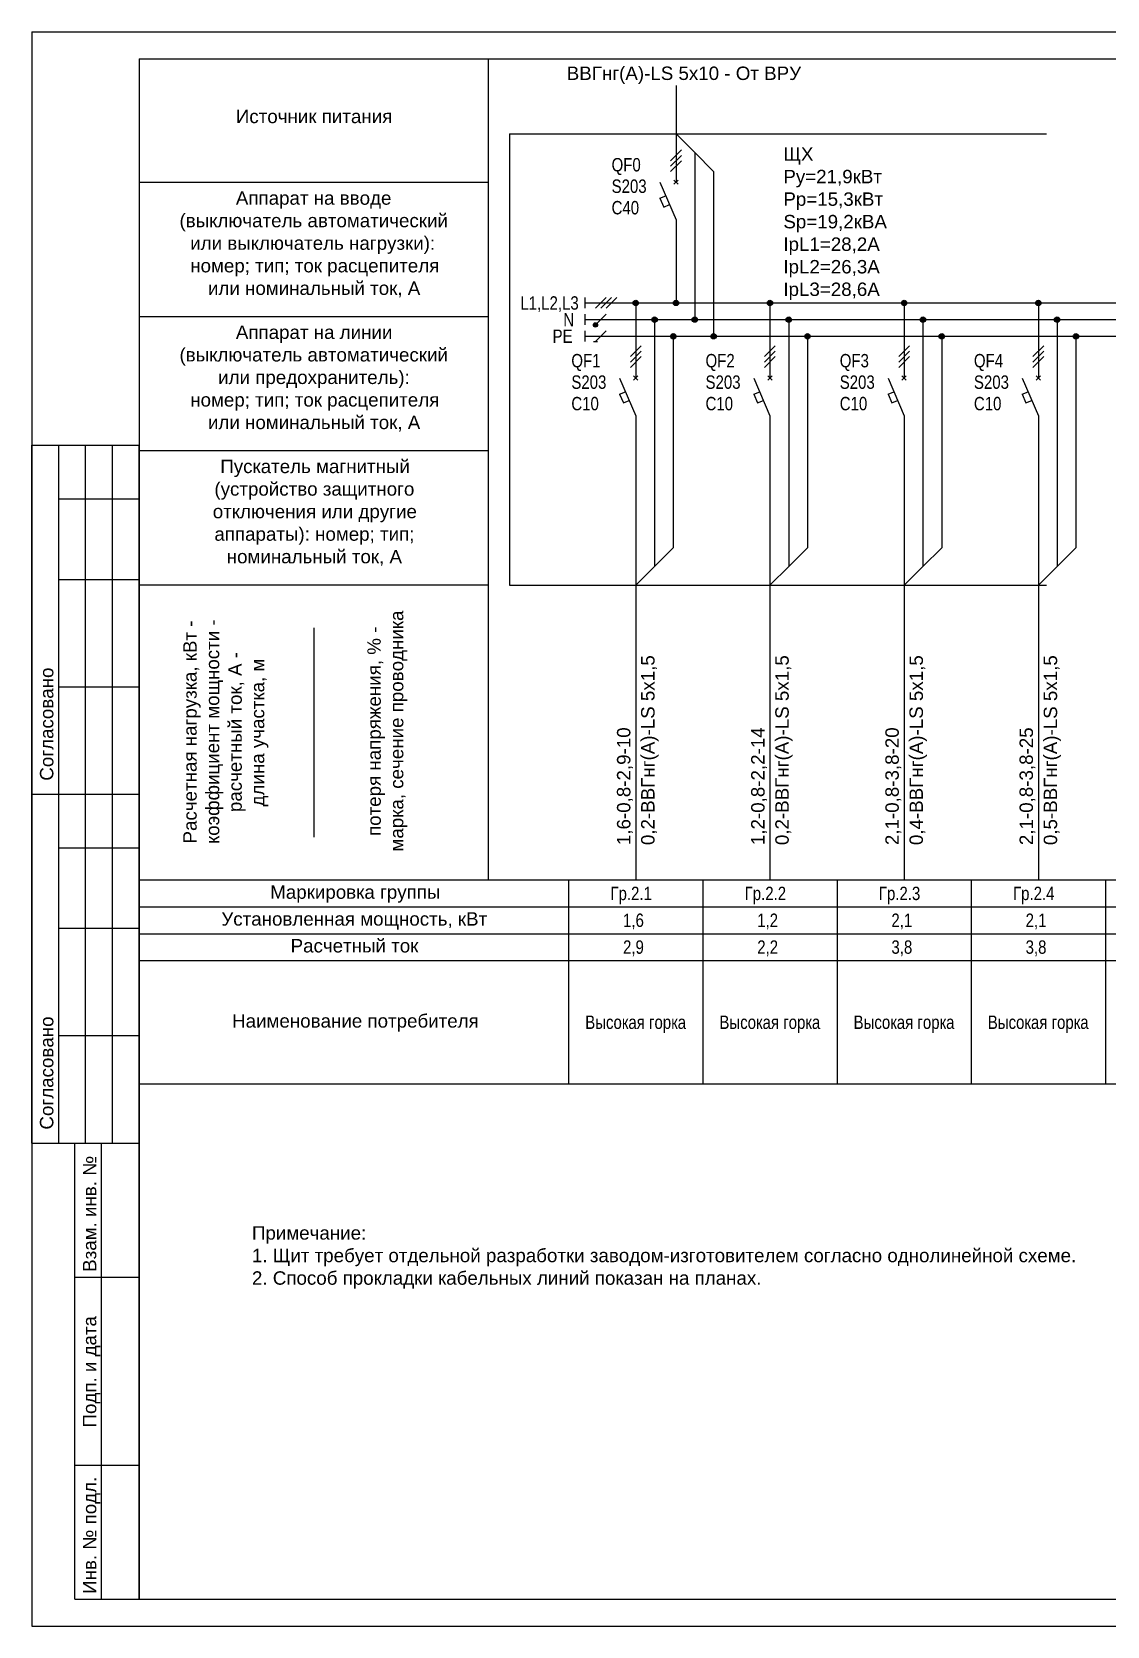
# Model space of a CAD drawing. Header units: metres. Extents: x -1525 to -1043, y -1331 to -1144.
# Drawn here: x -1372.35 to -1352.32, y -1264.79 to -1235.09 of the extents above; entities that cross this region are included whole.
import ezdxf

# ---------------------------------------------------------------- set-up
doc = ezdxf.new("R2010")
doc.units = ezdxf.units.M
doc.header["$MEASUREMENT"] = 0
doc.linetypes.add('ELPROJECT1', pattern=[15, 10, -5])
doc.layers.add('ELPROJECT', color=7, linetype='Continuous')
doc.styles.add('ELPROJECT', font='Arial')

# ---------------------------------------------------------------- blocks, each defined once
blk = doc.blocks.new('BLOCK_SWITCH_LINE')
for p, q in [((0, 0), (0, -4)), ((-3, -4), (0, -11)), ((0, -11), (0, -14.5))]:
    blk.add_line(p, q)
blk = doc.blocks.new('BLOCK_SWITCH')
for p, q in [((-0.4, -4.4), (0.4, -3.6)), ((-0.4, -3.6), (0.4, -4.4))]:
    blk.add_line(p, q)
blk.add_blockref('BLOCK_SWITCH_LINE', (0, 0))
blk = doc.blocks.new('BLOCK_AUTOMATIC')
for p, q in [((-3, -7), (-1.9138, -6.5345)), ((-3, -7), (-2.3, -8.6333)), ((-2.3, -8.6333), (-1.2138, -8.1678))]:
    blk.add_line(p, q)
blk.add_blockref('BLOCK_SWITCH', (0, 0))
blk = doc.blocks.new('BLOCK_DOT')
for radius in [0.5, 0.4, 0.3, 0.2, 0.1, 0]:
    blk.add_circle((0, 0), radius)

msp = doc.modelspace()

# ---------------------------------------------------------------- linework, layer by layer
at = {"layer": 'ELPROJECT'}
for p, q in [((-1372.34867536, -1235.0920452), (-1330.34867536, -1235.0920452)), ((-1372.34867536, -1235.0920452), (-1372.34867536, -1264.7920452)), ((-1370.34867536, -1235.5920452), (-1363.84867536, -1235.5920452)), ((-1370.34867536, -1235.5920452), (-1370.34867536, -1237.8920452)), ((-1370.34867536, -1235.5920452), (-1330.84867536, -1235.5920452)), ((-1370.34867536, -1235.5920452), (-1370.34867536, -1264.2920452)), ((-1363.84867536, -1235.5920452), (-1363.84867536, -1237.8920452)), ((-1360.34867536, -1236.0920452), (-1360.34867536, -1237.4920452)), ((-1360.34867536, -1236.9920452), (-1359.99867536, -1237.3420452)), ((-1360.44867536, -1237.4920452), (-1360.24867536, -1237.2920452)), ((-1360.44867536, -1237.5920452), (-1360.24867536, -1237.3920452)), ((-1360.44867536, -1237.6920452), (-1360.24867536, -1237.4920452)), ((-1359.99867536, -1237.3420452), (-1359.99867536, -1240.4520452)), ((-1359.99867536, -1237.3420452), (-1359.64867536, -1237.6920452)), ((-1370.34867536, -1237.8920452), (-1363.84867536, -1237.8920452)), ((-1370.34867536, -1237.8920452), (-1370.34867536, -1240.3920452)), ((-1363.84867536, -1237.8920452), (-1363.84867536, -1240.3920452)), ((-1359.64867536, -1237.6920452), (-1359.64867536, -1240.7620452)), ((-1360.34867536, -1238.9420452), (-1360.34867536, -1240.1420452)), ((-1362.04867536, -1240.0420452), (-1362.04867536, -1240.2420452)), ((-1362.04867536, -1240.1420452), (-1332.04867536, -1240.1420452)), ((-1361.84867536, -1240.2420452), (-1361.64867536, -1240.0420452)), ((-1361.74867536, -1240.2420452), (-1361.54867536, -1240.0420452)), ((-1361.64867536, -1240.2420452), (-1361.44867536, -1240.0420452)), ((-1361.09867536, -1240.1420452), (-1361.09867536, -1241.1420452)), ((-1358.59867536, -1240.1420452), (-1358.59867536, -1241.1420452)), ((-1356.09867536, -1240.1420452), (-1356.09867536, -1241.1420452)), ((-1353.59867536, -1240.1420452), (-1353.59867536, -1241.1420452)), ((-1370.34867536, -1240.3920452), (-1363.84867536, -1240.3920452)), ((-1370.34867536, -1240.3920452), (-1370.34867536, -1242.8920452)), ((-1363.84867536, -1240.3920452), (-1363.84867536, -1242.8920452)), ((-1362.04867536, -1240.3520452), (-1362.04867536, -1240.5520452)), ((-1361.84867536, -1240.5520452), (-1361.64867536, -1240.3520452)), ((-1360.74867536, -1240.4520452), (-1360.74867536, -1245.0520452)), ((-1358.24867536, -1240.4520452), (-1358.24867536, -1245.0520452)), ((-1355.74867536, -1240.4520452), (-1355.74867536, -1245.0520452)), ((-1353.24867536, -1240.4520452), (-1353.24867536, -1245.0520452)), ((-1362.04867536, -1240.6620452), (-1362.04867536, -1240.8620452)), ((-1361.88867536, -1240.8620452), (-1361.80867536, -1240.8620452)), ((-1361.84867536, -1240.8620452), (-1361.64867536, -1240.6620452)), ((-1360.39867536, -1240.7620452), (-1360.39867536, -1244.7020452)), ((-1357.89867536, -1240.7620452), (-1357.89867536, -1244.7020452)), ((-1355.39867536, -1240.7620452), (-1355.39867536, -1244.7020452)), ((-1352.89867536, -1240.7620452), (-1352.89867536, -1244.7020452)), ((-1361.19867536, -1241.1420452), (-1360.99867536, -1240.9420452)), ((-1361.19867536, -1241.2420452), (-1360.99867536, -1241.0420452)), ((-1361.19867536, -1241.3420452), (-1360.99867536, -1241.1420452)), ((-1358.69867536, -1241.1420452), (-1358.49867536, -1240.9420452)), ((-1358.69867536, -1241.2420452), (-1358.49867536, -1241.0420452)), ((-1358.69867536, -1241.3420452), (-1358.49867536, -1241.1420452)), ((-1356.19867536, -1241.1420452), (-1355.99867536, -1240.9420452)), ((-1356.19867536, -1241.2420452), (-1355.99867536, -1241.0420452)), ((-1356.19867536, -1241.3420452), (-1355.99867536, -1241.1420452)), ((-1353.69867536, -1241.1420452), (-1353.49867536, -1240.9420452)), ((-1353.69867536, -1241.2420452), (-1353.49867536, -1241.0420452)), ((-1353.69867536, -1241.3420452), (-1353.49867536, -1241.1420452)), ((-1361.09867536, -1242.5920452), (-1361.09867536, -1250.8920452)), ((-1358.59867536, -1242.5920452), (-1358.59867536, -1250.8920452)), ((-1356.09867536, -1242.5920452), (-1356.09867536, -1250.8920452)), ((-1353.59867536, -1242.5920452), (-1353.59867536, -1250.8920452)), ((-1372.34867536, -1242.7920452), (-1370.34867536, -1242.7920452)), ((-1372.34867536, -1249.2920452), (-1372.34867536, -1242.7920452)), ((-1371.84867536, -1249.2920452), (-1371.84867536, -1242.7920452)), ((-1371.34867536, -1249.2920452), (-1371.34867536, -1242.7920452)), ((-1370.84867536, -1249.2920452), (-1370.84867536, -1242.7920452)), ((-1370.34867536, -1249.2920452), (-1370.34867536, -1242.7920452)), ((-1370.34867536, -1242.8920452), (-1363.84867536, -1242.8920452)), ((-1370.34867536, -1242.8920452), (-1370.34867536, -1245.3920452)), ((-1363.84867536, -1242.8920452), (-1363.84867536, -1245.3920452)), ((-1371.84867536, -1243.7920452), (-1370.34867536, -1243.7920452)), ((-1360.74867536, -1245.0520452), (-1360.39867536, -1244.7020452)), ((-1358.24867536, -1245.0520452), (-1357.89867536, -1244.7020452)), ((-1355.74867536, -1245.0520452), (-1355.39867536, -1244.7020452)), ((-1353.24867536, -1245.0520452), (-1352.89867536, -1244.7020452)), ((-1371.84867536, -1245.2920452), (-1370.34867536, -1245.2920452)), ((-1361.09867536, -1245.4020452), (-1360.74867536, -1245.0520452)), ((-1358.59867536, -1245.4020452), (-1358.24867536, -1245.0520452)), ((-1356.09867536, -1245.4020452), (-1355.74867536, -1245.0520452)), ((-1353.59867536, -1245.4020452), (-1353.24867536, -1245.0520452)), ((-1370.34867536, -1245.3920452), (-1363.84867536, -1245.3920452)), ((-1370.34867536, -1245.3920452), (-1370.34867536, -1250.8920452)), ((-1363.84867536, -1245.3920452), (-1363.84867536, -1250.8920452)), ((-1367.09867536, -1246.1920452), (-1367.09867536, -1250.0920452)), ((-1371.84867536, -1247.2920452), (-1370.34867536, -1247.2920452)), ((-1372.34867536, -1249.2920452), (-1370.34867536, -1249.2920452)), ((-1372.34867536, -1255.7920452), (-1372.34867536, -1249.2920452)), ((-1372.34867536, -1249.2920452), (-1370.34867536, -1249.2920452)), ((-1371.84867536, -1255.7920452), (-1371.84867536, -1249.2920452)), ((-1371.34867536, -1255.7920452), (-1371.34867536, -1249.2920452)), ((-1370.84867536, -1255.7920452), (-1370.84867536, -1249.2920452)), ((-1370.34867536, -1255.7920452), (-1370.34867536, -1249.2920452)), ((-1371.84867536, -1250.2920452), (-1370.34867536, -1250.2920452)), ((-1370.34867536, -1250.8920452), (-1363.84867536, -1250.8920452)), ((-1370.34867536, -1250.8920452), (-1370.34867536, -1256.9920452)), ((-1363.84867536, -1250.8920452), (-1362.34867536, -1250.8920452)), ((-1362.34867536, -1250.8920452), (-1362.34867536, -1254.6920452)), ((-1362.34867536, -1250.8920452), (-1359.84867536, -1250.8920452)), ((-1359.84867536, -1250.8920452), (-1359.84867536, -1254.6920452)), ((-1359.84867536, -1250.8920452), (-1357.34867536, -1250.8920452)), ((-1357.34867536, -1250.8920452), (-1357.34867536, -1254.6920452)), ((-1357.34867536, -1250.8920452), (-1354.84867536, -1250.8920452)), ((-1354.84867536, -1250.8920452), (-1354.84867536, -1254.6920452)), ((-1354.84867536, -1250.8920452), (-1352.34867536, -1250.8920452)), ((-1352.34867536, -1250.8920452), (-1352.34867536, -1254.6920452)), ((-1352.34867536, -1250.8920452), (-1349.84867536, -1250.8920452)), ((-1370.34867536, -1251.3920452), (-1362.34867536, -1251.3920452)), ((-1362.34867536, -1251.3920452), (-1359.84867536, -1251.3920452)), ((-1359.84867536, -1251.3920452), (-1357.34867536, -1251.3920452)), ((-1357.34867536, -1251.3920452), (-1354.84867536, -1251.3920452)), ((-1354.84867536, -1251.3920452), (-1352.34867536, -1251.3920452)), ((-1352.34867536, -1251.3920452), (-1349.84867536, -1251.3920452)), ((-1371.84867536, -1251.7920452), (-1370.34867536, -1251.7920452)), ((-1370.34867536, -1251.8920452), (-1362.34867536, -1251.8920452)), ((-1362.34867536, -1251.8920452), (-1359.84867536, -1251.8920452)), ((-1359.84867536, -1251.8920452), (-1357.34867536, -1251.8920452)), ((-1357.34867536, -1251.8920452), (-1354.84867536, -1251.8920452)), ((-1354.84867536, -1251.8920452), (-1352.34867536, -1251.8920452)), ((-1352.34867536, -1251.8920452), (-1349.84867536, -1251.8920452)), ((-1370.34867536, -1252.3920452), (-1362.34867536, -1252.3920452)), ((-1362.34867536, -1252.3920452), (-1359.84867536, -1252.3920452)), ((-1359.84867536, -1252.3920452), (-1357.34867536, -1252.3920452)), ((-1357.34867536, -1252.3920452), (-1354.84867536, -1252.3920452)), ((-1354.84867536, -1252.3920452), (-1352.34867536, -1252.3920452)), ((-1352.34867536, -1252.3920452), (-1349.84867536, -1252.3920452)), ((-1371.84867536, -1253.7920452), (-1370.34867536, -1253.7920452)), ((-1370.34867536, -1254.6920452), (-1362.34867536, -1254.6920452)), ((-1362.34867536, -1254.6920452), (-1359.84867536, -1254.6920452)), ((-1359.84867536, -1254.6920452), (-1357.34867536, -1254.6920452)), ((-1357.34867536, -1254.6920452), (-1354.84867536, -1254.6920452)), ((-1354.84867536, -1254.6920452), (-1352.34867536, -1254.6920452)), ((-1352.34867536, -1254.6920452), (-1349.84867536, -1254.6920452)), ((-1372.34867536, -1255.7920452), (-1370.34867536, -1255.7920452)), ((-1371.54867536, -1255.7920452), (-1370.34867536, -1255.7920452)), ((-1371.54867536, -1264.2920452), (-1371.54867536, -1255.7920452)), ((-1371.04867536, -1264.2920452), (-1371.04867536, -1255.7920452)), ((-1370.34867536, -1264.2920452), (-1370.34867536, -1255.7920452)), ((-1371.54867536, -1258.2920452), (-1370.34867536, -1258.2920452)), ((-1371.54867536, -1261.7920452), (-1370.34867536, -1261.7920452)), ((-1371.54867536, -1264.2920452), (-1370.34867536, -1264.2920452)), ((-1370.34867536, -1264.2920452), (-1330.84867536, -1264.2920452)), ((-1372.34867536, -1264.7920452), (-1330.34867536, -1264.7920452))]:
    msp.add_line(p, q, dxfattribs=at)
at = {"layer": 'ELPROJECT', "color": 7, "linetype": 'ELPROJECT1'}
for p, q in [((-1363.44867536, -1236.9920452), (-1331.44867536, -1236.9920452)), ((-1363.44867536, -1236.9920452), (-1363.44867536, -1245.4020452)), ((-1362.04867536, -1240.4520452), (-1332.04867536, -1240.4520452)), ((-1362.04867536, -1240.7620452), (-1332.04867536, -1240.7620452)), ((-1363.44867536, -1245.4020452), (-1331.44867536, -1245.4020452))]:
    msp.add_line(p, q, dxfattribs=at)
at = {"layer": 'ELPROJECT'}
for radius in [0.04, 0.03, 0.02, 0.01, 0]:
    msp.add_circle((-1361.84867536, -1240.5520452), radius, dxfattribs=at)

# ---------------------------------------------------------------- block references
at = {"layer": 'ELPROJECT', "xscale": 0.1, "yscale": 0.1, "zscale": 0.1}
for name, p in [('BLOCK_AUTOMATIC', (-1360.34867536, -1237.4920452)), ('BLOCK_DOT', (-1361.09867536, -1240.1420452)), ('BLOCK_DOT', (-1360.34867536, -1240.1420452)), ('BLOCK_DOT', (-1358.59867536, -1240.1420452)), ('BLOCK_DOT', (-1356.09867536, -1240.1420452)), ('BLOCK_DOT', (-1353.59867536, -1240.1420452)), ('BLOCK_DOT', (-1360.74867536, -1240.4520452)), ('BLOCK_DOT', (-1359.99867536, -1240.4520452)), ('BLOCK_DOT', (-1358.24867536, -1240.4520452)), ('BLOCK_DOT', (-1355.74867536, -1240.4520452)), ('BLOCK_DOT', (-1353.24867536, -1240.4520452)), ('BLOCK_DOT', (-1360.39867536, -1240.7620452)), ('BLOCK_DOT', (-1359.64867536, -1240.7620452)), ('BLOCK_DOT', (-1357.89867536, -1240.7620452)), ('BLOCK_DOT', (-1355.39867536, -1240.7620452)), ('BLOCK_DOT', (-1352.89867536, -1240.7620452)), ('BLOCK_AUTOMATIC', (-1361.09867536, -1241.1420452)), ('BLOCK_AUTOMATIC', (-1358.59867536, -1241.1420452)), ('BLOCK_AUTOMATIC', (-1356.09867536, -1241.1420452)), ('BLOCK_AUTOMATIC', (-1353.59867536, -1241.1420452))]:
    msp.add_blockref(name, p, dxfattribs=at)

# ---------------------------------------------------------------- texts
at = {"layer": 'ELPROJECT', "style": 'ELPROJECT'}
for s, p in [('ВВГнг(A)-LS 5x10 - От ВРУ', (-1362.38398103, -1235.9882044)), ('Источник питания', (-1368.54867536, -1236.7920452)), ('ЩХ', (-1358.34867536, -1237.4920452)), ('Pу=21,9кВт', (-1358.34867536, -1237.9120452)), ('Аппарат на вводе', (-1368.54867536, -1238.3120452)), ('Pр=15,3кВт', (-1358.34867536, -1238.3320452)), ('(выключатель автоматический', (-1369.59867536, -1238.7320452)), ('Sр=19,2кВА', (-1358.34867536, -1238.7520452)), ('или выключатель нагрузки): ', (-1369.39867536, -1239.1520452)), ('IрL1=28,2А', (-1358.34867536, -1239.1720452)), ('номер; тип; ток расцепителя', (-1369.39867536, -1239.5720452)), ('IрL2=26,3А', (-1358.34867536, -1239.5920452)), ('или номинальный ток, А', (-1369.06867536, -1239.9920452)), ('IрL3=28,6А', (-1358.34867536, -1240.0120452)), ('Аппарат на линии', (-1368.54867536, -1240.8120452)), ('(выключатель автоматический', (-1369.59867536, -1241.2320452)), ('или предохранитель):', (-1368.87867536, -1241.6520452)), ('номер; тип; ток расцепителя', (-1369.39867536, -1242.0720452)), ('или номинальный ток, А', (-1369.06867536, -1242.4920452)), ('Пускатель магнитный', (-1368.83867536, -1243.3120452)), ('(устройство защитного', (-1368.94867536, -1243.7320452)), ('отключения или другие', (-1368.97867536, -1244.1520452)), ('аппараты): номер; тип;', (-1368.94867536, -1244.5720452)), ('номинальный ток, А', (-1368.71867536, -1244.9920452)), ('Маркировка группы', (-1367.90867536, -1251.2420452)), ('Установленная мощность, кВт', (-1368.81867536, -1251.7420452)), ('Расчетный ток', (-1367.52867536, -1252.2420452)), ('Наименование потребителя', (-1368.61867536, -1253.6420452)), ('Примечание:', (-1368.24867536, -1257.5920452)), ('1. Щит требует отдельной разработки заводом-изготовителем согласно однолинейной схеме.', (-1368.24867536, -1258.0120452)), ('2. Способ прокладки кабельных линий показан на планах.', (-1368.24867536, -1258.4320452))]:
    msp.add_text(s, height=0.25, dxfattribs=at).set_placement(p)
at = {"layer": 'ELPROJECT', "style": 'ELPROJECT', "width": 0.8}
for s, p in [('QF0', (-1361.54867536, -1237.6920452)), ('S203', (-1361.54867536, -1238.0920452)), ('C40', (-1361.54867536, -1238.4920452)), ('L1,L2,L3', (-1363.24867536, -1240.2670452)), ('N', (-1362.44867536, -1240.5770452)), ('PE', (-1362.64867536, -1240.8870452)), ('QF1', (-1362.29867536, -1241.3420452)), ('QF2', (-1359.79867536, -1241.3420452)), ('QF3', (-1357.29867536, -1241.3420452)), ('QF4', (-1354.79867536, -1241.3420452)), ('S203', (-1362.29867536, -1241.7420452)), ('S203', (-1359.79867536, -1241.7420452)), ('S203', (-1357.29867536, -1241.7420452)), ('S203', (-1354.79867536, -1241.7420452)), ('C10', (-1362.29867536, -1242.1420452)), ('C10', (-1359.79867536, -1242.1420452)), ('C10', (-1357.29867536, -1242.1420452)), ('C10', (-1354.79867536, -1242.1420452)), ('Гр.2.1', (-1361.57034536, -1251.2670452)), ('Гр.2.2', (-1359.07034536, -1251.2670452)), ('Гр.2.3', (-1356.57034536, -1251.2670452)), ('Гр.2.4', (-1354.07034536, -1251.2670452)), ('1,6', (-1361.33554536, -1251.7670452)), ('1,2', (-1358.83554536, -1251.7670452)), ('2,1', (-1356.33554536, -1251.7670452)), ('2,1', (-1353.83554536, -1251.7670452)), ('2,9', (-1361.33554536, -1252.2670452)), ('2,2', (-1358.83554536, -1252.2670452)), ('3,8', (-1356.33554536, -1252.2670452)), ('3,8', (-1353.83554536, -1252.2670452)), ('Высокая горка', (-1362.04036536, -1253.6670452)), ('Высокая горка', (-1359.54036536, -1253.6670452)), ('Высокая горка', (-1357.04036536, -1253.6670452)), ('Высокая горка', (-1354.54036536, -1253.6670452))]:
    msp.add_text(s, height=0.25, dxfattribs=at).set_placement(p)
at = {"layer": 'ELPROJECT', "style": 'ELPROJECT'}
for s, p in [('марка, сечение проводника', (-1365.42867536, -1250.3620452)), ('Расчетная нагрузка, кВт -', (-1369.27867536, -1250.2120452)), ('коэффициент мощности -', (-1368.85867536, -1250.2220452)), ('потеря напряжения, % - ', (-1365.84867536, -1250.0720452)), ('расчетный ток, А - ', (-1368.43867536, -1249.6270452)), ('длина участка, м', (-1368.01867536, -1249.5220452)), ('0,2-ВВГнг(А)-LS 5х1,5', (-1360.74867536, -1250.2420452)), ('0,2-ВВГнг(А)-LS 5х1,5', (-1358.24867536, -1250.2420452)), ('0,4-ВВГнг(А)-LS 5х1,5', (-1355.74867536, -1250.2420452)), ('0,5-ВВГнг(А)-LS 5х1,5', (-1353.24867536, -1250.2420452)), ('Согласовано', (-1371.94867536, -1249.0420452)), ('1,6-0,8-2,9-10', (-1361.19867536, -1250.2420452)), ('1,2-0,8-2,2-14', (-1358.69867536, -1250.2420452)), ('2,1-0,8-3,8-20', (-1356.19867536, -1250.2420452)), ('2,1-0,8-3,8-25', (-1353.69867536, -1250.2420452)), ('Согласовано', (-1371.94867536, -1255.5420452)), ('Взам. инв. №', (-1371.14867536, -1258.1920452)), ('Подп. и дата', (-1371.14867536, -1261.0920452)), ('Инв. № подл.', (-1371.14867536, -1264.1920452))]:
    msp.add_text(s, height=0.25, rotation=90, dxfattribs=at).set_placement(p)

doc.saveas('drawing.dxf')
